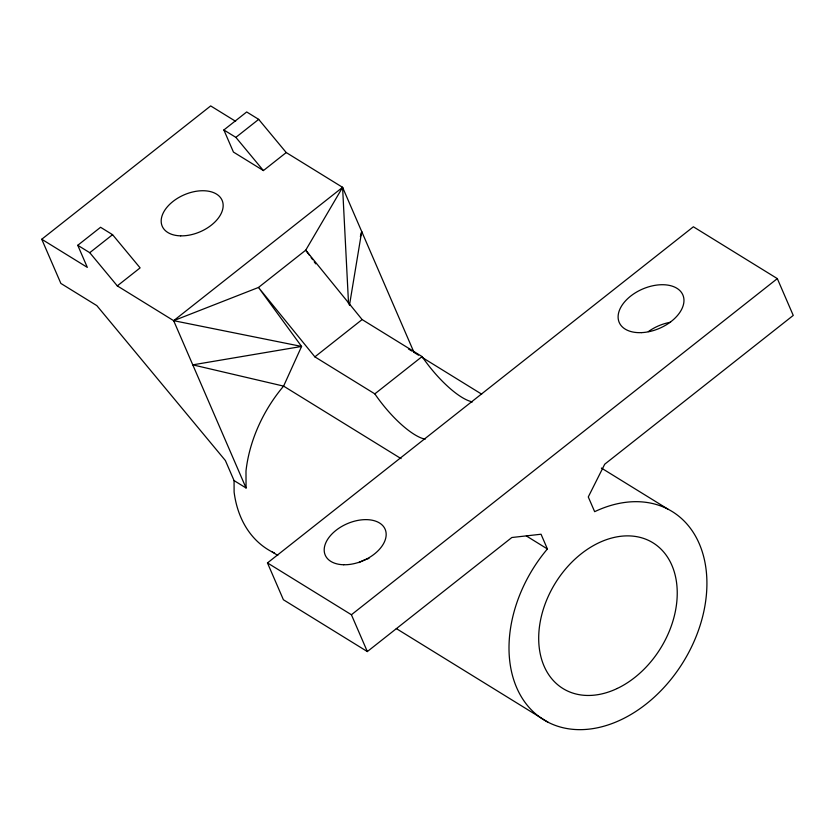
<?xml version="1.0" encoding="UTF-8"?>
<svg xmlns="http://www.w3.org/2000/svg" width="835" height="835" viewBox="0 0 835 835"><rect width="100%" height="100%" fill="white"/><g stroke="black" fill="none" stroke-linecap="round" stroke-linejoin="round"><path stroke-width="1.25" d="M349.458 305.339L361.701 231.525L360.376 236.576M286.228 152.554L263.411 170.57L233.435 152.064L223.874 129.968L246.69 111.963L258.683 119.363L286.228 152.554L342.59 187.343L305.725 250.176L258.485 287.459L173.659 320.671L117.297 285.883L89.752 252.692L77.759 245.292L100.576 227.277L112.568 234.687L140.113 267.878L117.297 285.883M274.538 553.094A122.348 88.426 -58.3 0 1 234.113 492.118L234.061 480.584L225.387 460.534L96.839 305.631L60.871 283.43L41.75 239.248L210.681 105.92L235.637 121.325M89.752 252.692L112.568 234.687M223.874 129.968L235.867 137.368L258.683 119.363M234.061 480.584L246.054 487.984L173.659 320.671L342.59 187.343L413.951 352.266M246.054 487.984L245.991 471.013A122.348 88.426 -58.3 0 1 283.597 386.114L301.581 346.442L258.485 287.459L314.878 356.858L362.119 319.565L422.082 356.576A57.772 17.984 51.7 0 0 472.433 401.885M314.878 356.858L374.832 393.87L422.082 356.576M267.471 562.926L693.374 226.786L777.322 278.608L793.25 315.421L604.717 464.208L588.278 496.95L594.656 511.678A122.348 88.426 -58.3 0 1 704.656 607.337A122.348 88.426 -58.3 0 1 555.129 725.344A122.348 88.426 -58.3 0 1 547.405 548.96L541.038 534.233L511.845 537.51L367.337 651.561L283.399 599.749L267.471 562.926L351.41 614.748L367.337 651.561M351.41 614.748L777.322 278.608M173.659 320.671L301.581 346.442L192.77 364.853L283.597 386.114L401.092 458.645M408.503 348.999L411.832 351.044M414.045 352.412L418.481 355.157M421.811 357.203L481.659 394.151M601.377 468.049L667.885 509.099M526.353 535.955L547.405 548.96M41.75 239.248L87.32 267.377L77.759 245.292M272.241 551.977L277.773 555.39M396.291 628.557L548.042 722.223M235.867 137.368L263.411 170.57M362.119 319.565L305.725 250.176L309.576 255.437M311.111 257.545L312.655 259.654M314.19 261.762L315.734 263.86M342.59 187.343L348.56 303.971M425.192 439.179A57.772 17.984 51.7 0 1 374.832 393.87M358.883 562.602A32.628 20.134 -23.4 0 1 368.966 558.406M648.346 331.599A34.663 21.386 -23.4 0 1 670.557 322.237M617.284 688.457A85.64 61.894 -58.3 0 0 662.75 550.954A85.64 61.894 -58.3 0 0 543.867 607.577A85.64 61.894 -58.3 0 0 617.284 688.457M180.684 235.856A32.628 20.134 -23.4 0 0 222.841 202.581A32.628 20.134 -23.4 0 0 172.981 201.454A32.628 20.134 -23.4 0 0 180.684 235.856M343.696 564.752A32.628 20.134 -23.4 0 0 385.853 531.477A32.628 20.134 -23.4 0 0 335.994 530.35A32.628 20.134 -23.4 0 0 343.696 564.752M641.426 332.633A34.663 21.386 -23.4 0 0 683.124 295.6A34.663 21.386 -23.4 0 0 628.567 297.855A34.663 21.386 -23.4 0 0 641.426 332.633"/></g></svg>
